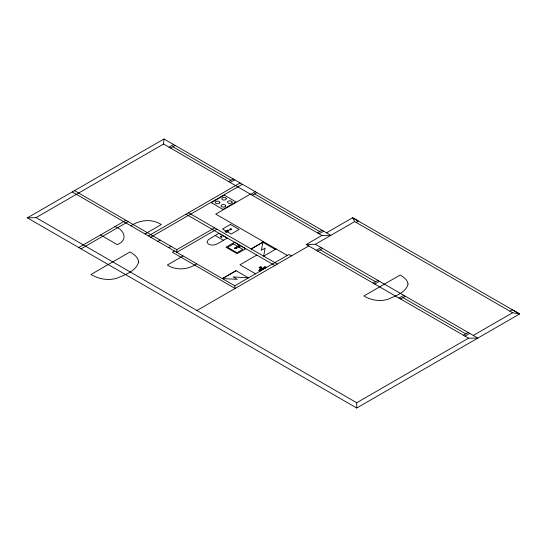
<?xml version="1.0" encoding="UTF-8"?>
<svg xmlns="http://www.w3.org/2000/svg" width="547" height="547" viewBox="0 0 547 547"><rect width="100%" height="100%" fill="white"/><g stroke="black" fill="none" stroke-linecap="round" stroke-linejoin="round"><path stroke-width="0.82" d="M509.941 311.222L512.43 309.78L519.65 313.951L356.719 408.021L27.35 217.856L36.068 217.617L163.56 144.011L163.97 138.979L330.867 235.333L321.937 235.456L306.252 244.516L468.519 338.196L477.859 338.08L315.38 244.277L306.252 244.516M262.881 242.225L261.391 250.273L265.124 248.119L263.654 256.16L276.105 248.967M215.203 235.49L208.318 239.675L206.957 242.212C208.975 246.307 214.862 245.391 218.157 243.367L227.237 238.13L218.937 233.337L215.203 235.49L223.504 240.283M27.35 217.856L163.97 138.979M169.03 147.177L173.597 144.538M170.589 148.073L175.156 145.434M78.72 247.517L125.892 220.284M81.004 248.837L128.176 221.603M130.986 225.863C139.82 219.641 152.059 218.643 161.317 224.55L145.01 233.959M228.66 181.597L233.22 178.965M230.212 182.5L234.779 179.86M148.387 235.914L240.126 182.944M150.671 237.227L242.41 184.264M157.885 241.391L160.168 240.071M250.355 194.123L215.73 214.109L287.319 255.442M250.717 194.335L255.278 191.696M252.27 195.231L256.837 192.599M168.715 247.647L170.999 246.328M174.507 250.991L172.36 252.229L235.114 288.46L234.766 285.78L72.238 191.942M74.515 190.63L176.79 249.671L214.602 227.839M216.885 229.159L176.79 252.311L176.79 249.671M183.081 255.941L167.314 265.042C176.284 270.758 188.127 269.821 196.694 263.804M251.141 248.933L263.592 241.747M251.196 248.967L263.654 241.781M256.926 254.998L239.955 264.789L255.668 273.862M223.06 278.307L235.531 271.107M317.492 232.885L322.06 230.253M319.051 233.788L323.619 231.149M261.288 268.433L261.849 268.112M261.685 268.659L258.676 270.396L259.941 271.127L266.498 267.339L265.233 266.615L262.245 268.338M234.766 285.78L288.939 254.505L291.428 255.948M326.504 232.817L352.603 217.747L519.65 313.951L512.594 312.754L354.682 221.583L352.603 217.747L358.497 221.152L356.213 222.472M196.941 310.498L308.74 245.952M315.38 244.277L354.682 221.583M316.234 250.28L321.007 247.524M317.786 251.176L322.559 248.42M373.157 283.141L377.929 280.385M374.716 284.043L379.488 281.288M399.023 298.081L403.802 295.325M400.582 298.977L405.361 296.221M463.418 335.256L468.191 332.501M464.977 336.152L469.75 333.397M36.068 217.617L356.719 402.749L468.519 338.196M473.292 335.441L512.594 312.754M172.873 146.753L230.937 180.278M254.553 193.912L319.776 231.572M163.56 144.011L321.937 235.456M320.173 249.794L375.543 281.767M402.968 297.602L465.805 333.875M262.82 242.259L275.271 249.446M188.483 212.762L277.356 264.071M185.994 214.198L274.868 265.507M264.57 266.998L265.835 267.729M263.51 269.069L261.726 268.037L260.974 266.943L259.1 267.346L259.271 267.927L262.95 269.391M260.645 270.724L259.381 269.992L260.625 270.731M114.973 226.588C124.484 229.767 128.401 240.236 117.256 244.632L100.491 234.95M356.719 402.749L356.719 408.021M259.346 267.688L261.049 267.004L259.346 267.688M138.651 261.904C136.148 271.305 124.914 274.744 116.832 278.238C108.149 280.816 98.658 279.066 90.952 274.498L130.022 251.941C133.776 254.225 138.193 257.131 138.651 261.904M408.062 284.132C405.642 292.905 395.098 296.091 387.522 299.4C379.591 301.759 370.921 300.153 363.878 295.989L400.178 275.032C403.611 277.11 407.638 279.777 408.062 284.132M219.867 202.479L219.347 203.34L217.521 203.833L215.703 203.34L215.176 202.479L215.703 201.611L217.521 201.125L219.019 201.426L219.867 202.479M226.349 198.739L225.494 199.792L223.996 200.093L222.499 199.792L221.651 198.739L222.499 197.686L223.996 197.385L225.494 197.686L226.349 198.739M225.679 205.836L225.159 206.698L223.333 207.19L221.508 206.698L220.981 205.829L221.514 204.968L223.333 204.475L225.152 204.968L225.679 205.836M232.16 202.096L231.634 202.958L229.808 203.45L228.311 203.149L227.456 202.096L227.99 201.228L229.808 200.735L231.627 201.228L232.16 202.096M231.278 229.309L230.102 229.309L231.278 229.309M236.126 248.16L234.957 248.16L236.126 248.16M231.723 229.309L230.69 229.904L229.665 229.309L230.69 228.714L231.723 229.309M236.571 248.16L235.538 248.755L234.513 248.16L235.538 247.565L236.571 248.16M265.035 267.558L265.035 267.558M260.044 270.3L260.44 270.245L260.044 270.3M224.332 195.19L211.333 202.698L222.957 209.405L235.955 201.905L224.332 195.19M230.444 224.427L222.485 229.029L231.183 234.048L239.142 229.453L230.444 224.427M227.914 230.082L225.008 231.757L226.253 232.475L229.159 230.8L227.914 230.082M220.879 236.249L220.25 236.612L221.562 237.371L222.191 237.008L220.879 236.249M234.554 242.266L225.959 247.23L237.152 253.692L245.753 248.728L234.554 242.266M233.48 243.962L227.648 247.326L236.981 252.714L242.806 249.35L233.48 243.962M238.882 245.582L235.976 247.265L237.22 247.982L240.126 246.307L238.882 245.582M236.024 270.676L222.314 278.594L237.309 279.332L233.118 276.912L248.482 277.869L236.024 270.676"/></g></svg>
